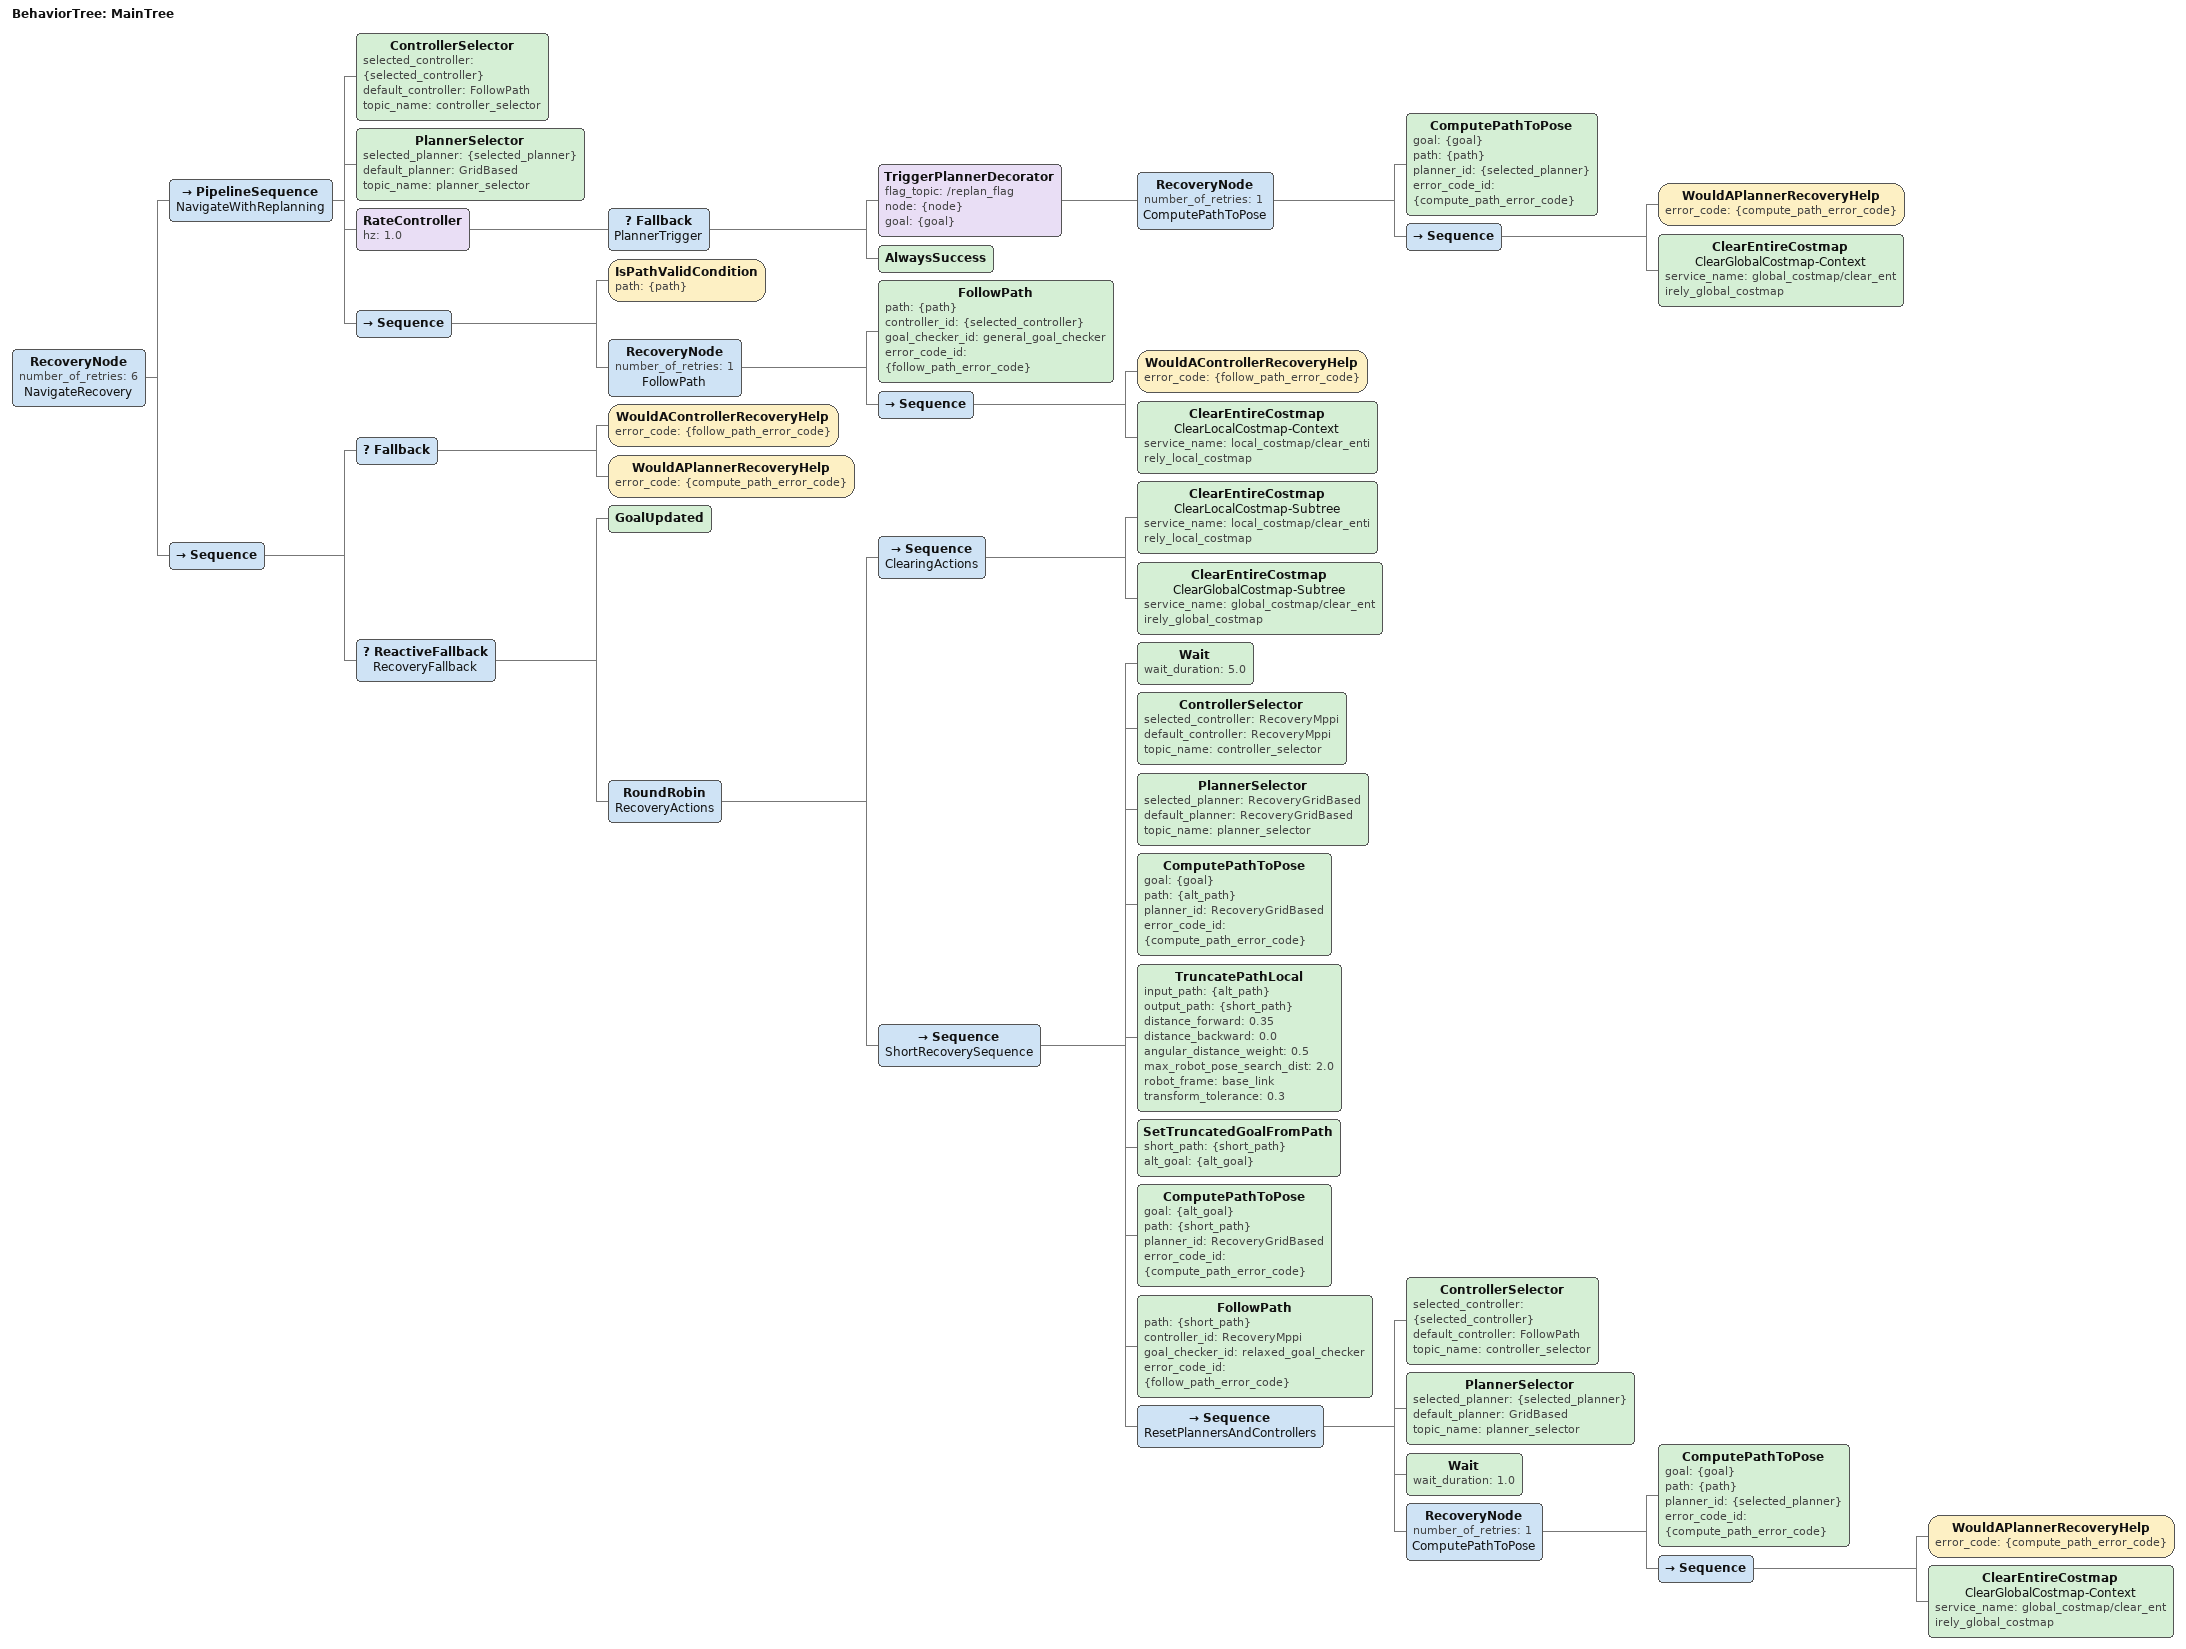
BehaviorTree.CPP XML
<root BTCPP_format="4" main_tree_to_execute="MainTree">
  <BehaviorTree ID="MainTree">

    <RecoveryNode number_of_retries="6" name="NavigateRecovery">
      <PipelineSequence name="NavigateWithReplanning">

        <!-- Controller & Planner 선택 -->
        <ControllerSelector selected_controller="{selected_controller}" default_controller="FollowPath" topic_name="controller_selector"/>
        <PlannerSelector selected_planner="{selected_planner}" default_planner="GridBased" topic_name="planner_selector"/>

        <RateController hz="1.0">
          <Fallback name="PlannerTrigger">
            <TriggerPlannerDecorator flag_topic="/replan_flag" node="{node}" goal="{goal}">
              <RecoveryNode number_of_retries="1" name="ComputePathToPose">
                <ComputePathToPose goal="{goal}" path="{path}" planner_id="{selected_planner}" error_code_id="{compute_path_error_code}" />
                <Sequence>
                  <WouldAPlannerRecoveryHelp error_code="{compute_path_error_code}" />
                  <ClearEntireCostmap name="ClearGlobalCostmap-Context" service_name="global_costmap/clear_entirely_global_costmap" />
                </Sequence>
              </RecoveryNode>
            </TriggerPlannerDecorator>

            <AlwaysSuccess />
          </Fallback>
        </RateController>

        <!-- FollowPath는 항상 path="{path}"를 받음 -->

        <Sequence>
          <IsPathValidCondition path="{path}" />
          <RecoveryNode number_of_retries="1" name="FollowPath">
            <FollowPath path="{path}" controller_id="{selected_controller}" goal_checker_id="general_goal_checker" error_code_id="{follow_path_error_code}" />
            <Sequence>
              <WouldAControllerRecoveryHelp error_code="{follow_path_error_code}" />
              <ClearEntireCostmap name="ClearLocalCostmap-Context" service_name="local_costmap/clear_entirely_local_costmap" />
            </Sequence>
          </RecoveryNode>
        </Sequence>

      </PipelineSequence>

      <!-- 실패 시 회복 전략 -->
      <Sequence>
        <Fallback>
          <WouldAControllerRecoveryHelp error_code="{follow_path_error_code}"/>
          <WouldAPlannerRecoveryHelp error_code="{compute_path_error_code}"/>
        </Fallback>
        <ReactiveFallback name="RecoveryFallback">
          <GoalUpdated/>
          <RoundRobin name="RecoveryActions">
            <Sequence name="ClearingActions">
              <ClearEntireCostmap name="ClearLocalCostmap-Subtree" service_name="local_costmap/clear_entirely_local_costmap"/>
              <ClearEntireCostmap name="ClearGlobalCostmap-Subtree" service_name="global_costmap/clear_entirely_global_costmap"/>
            </Sequence>
                        <!--  추가된 short recovery -->
            <Sequence name="ShortRecoverySequence">
              <Wait wait_duration="5.0"/>

              <ControllerSelector selected_controller="RecoveryMppi" default_controller="RecoveryMppi" topic_name="controller_selector"/>
              <PlannerSelector selected_planner="RecoveryGridBased" default_planner="RecoveryGridBased" topic_name="planner_selector"/>
              <ComputePathToPose goal="{goal}" path="{alt_path}" planner_id="RecoveryGridBased" error_code_id="{compute_path_error_code}"/>

              <TruncatePathLocal
                input_path="{alt_path}"
                output_path="{short_path}"
                distance_forward="0.35"
                distance_backward="0.0"
                angular_distance_weight="0.5"
                max_robot_pose_search_dist="2.0"
                robot_frame="base_link"
                transform_tolerance="0.3"/>

              <SetTruncatedGoalFromPath short_path="{short_path}" alt_goal="{alt_goal}"/>
              <ComputePathToPose goal="{alt_goal}" path="{short_path}" planner_id="RecoveryGridBased" error_code_id="{compute_path_error_code}"/>
              <FollowPath path="{short_path}" controller_id="RecoveryMppi" goal_checker_id="relaxed_goal_checker" error_code_id="{follow_path_error_code}"/>

              <Sequence name="ResetPlannersAndControllers">
                <ControllerSelector selected_controller="{selected_controller}" default_controller="FollowPath" topic_name="controller_selector"/>
                <PlannerSelector selected_planner="{selected_planner}" default_planner="GridBased" topic_name="planner_selector"/>
                <Wait wait_duration="1.0"/>

               <RecoveryNode number_of_retries="1" name="ComputePathToPose">
                 <ComputePathToPose goal="{goal}" path="{path}" planner_id="{selected_planner}" error_code_id="{compute_path_error_code}" />
                 <Sequence>
                   <WouldAPlannerRecoveryHelp error_code="{compute_path_error_code}" />
                   <ClearEntireCostmap name="ClearGlobalCostmap-Context" service_name="global_costmap/clear_entirely_global_costmap" />
                 </Sequence>
               </RecoveryNode>

              </Sequence>

            </Sequence>
          </RoundRobin>

        </ReactiveFallback>
      </Sequence>
    </RecoveryNode>

  </BehaviorTree>
</root>
